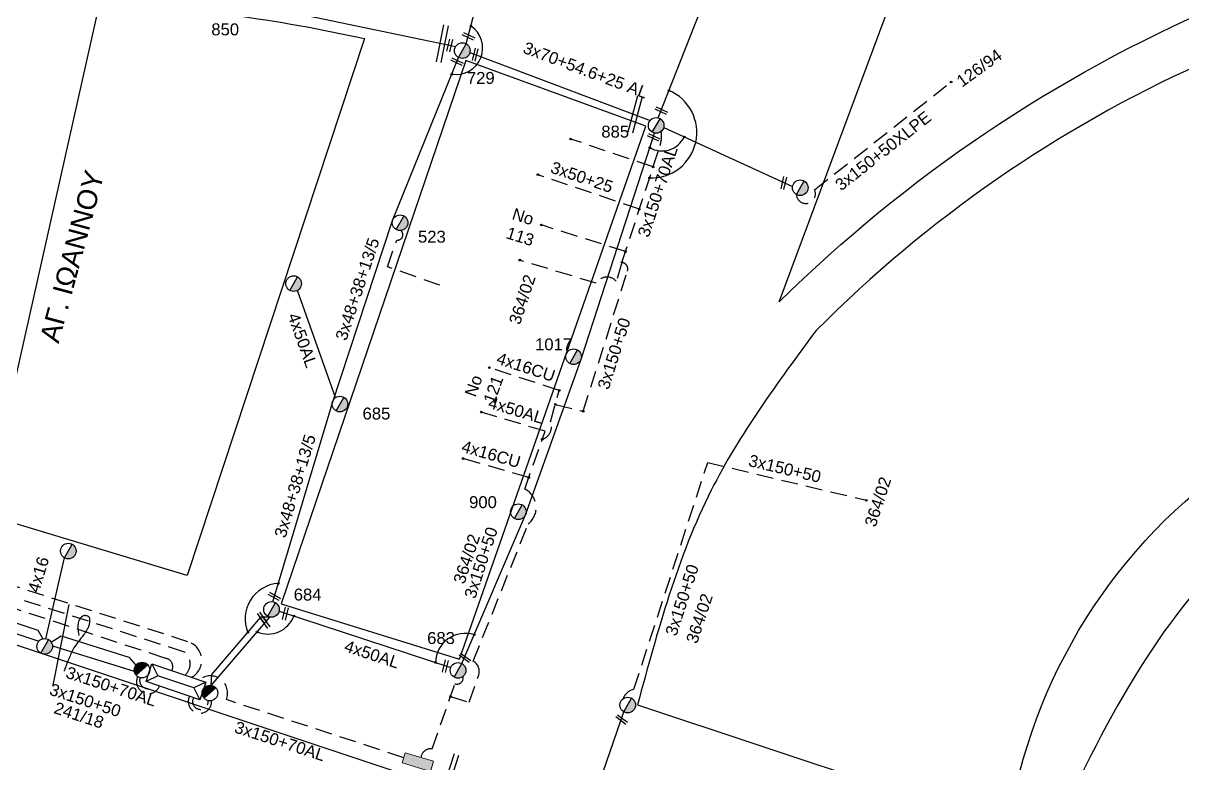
# Model space of a CAD drawing. Header units: millimetres. Extents: x 1091 to 3521, y 1177 to 2968.
# Drawn here: x 1755.6 to 1930.6, y 2208.3 to 2320.1 of the extents above; entities that cross this region are included whole.
import ezdxf
from ezdxf.enums import TextEntityAlignment as Align

# ---------------------------------------------------------------- set-up
doc = ezdxf.new("R2010")
doc.units = ezdxf.units.MM
doc.linetypes.add('DASHED', pattern=[19.05, 12.7, -6.35])
for name, color, linetype, lineweight in [('3x150+50', 7, 'Continuous', 30), ('3x48+38+13_5', 7, 'Continuous', 30), ('3x50+25', 7, 'Continuous', 30), ('4x16CU', 7, 'Continuous', 30), ('LINKBOX 2 ΔΙΕΥΘΥΝΣΕΩΝ', 252, 'Continuous', 18), ('U6-T & U-6', 7, 'Continuous', 18), ('Άγνωστα', 7, 'Continuous', 30), ('Γυμνά εναέρια ΧΤ (3Φ) 4x50AL', 7, 'Continuous', 30), ('Γυμνά εναέρια ΧΤ και ΦΟΠ (3Φ)   4x50+16AL', 7, 'Continuous', 30), ('Εναέρια παροχή ΧΤ 4x16', 7, 'SYN_LINE', 30), ('Καλώδια ΧΤ   3x150+50CU', 7, 'DASHED', 30), ('Καλώδια ΧΤ   3x150+70AL', 7, 'DASHED', 30), ('Συνεστραμμένα ΧΤ   3x70+54.6+25 AL', 7, 'SYN_LINE', 30), ('Υπόγεια καλώδια Παροχών ΧΤ   4x50AL', 7, 'DASHED', 30)]:
    doc.layers.add(name, color=color, linetype=linetype, lineweight=lineweight)
for name, color, linetype in [('TEXT ΚΑΛΩΔΙΩΝ', 7, 'Continuous'), ('ΑΓΝΩΣΤΟ ΕΝΑΕΡΙΟ ΚΑΛΩΔΙΟ', 7, 'Continuous'), ('ΑΓΝΩΣΤΟ ΥΠΟΓΕΙΟ ΚΑΛΩΔΙΟ', 7, 'DASHED'), ('Επιγραφές - Σχήματα', 7, 'Continuous'), ('Μηχανική τομή', 7, 'Continuous'), ('Στύλος ΦΜ', 7, 'Continuous'), ('Στύλος ΦΜ @ 1', 7, 'Continuous'), ('Συνδέσεις', 7, 'Continuous'), ('Τομή', 7, 'Continuous'), ('Υποσταθμός εναέριος 2 στύλων', 7, 'Continuous'), ('Υποσταθμός πόλεως', 7, 'Continuous'), ('Υπόβαθρο ΔΕΗ', 7, 'Continuous')]:
    doc.layers.add(name, color=color, linetype=linetype)
doc.styles.add('arial', font='arial.ttf')
doc.styles.get("Standard").update_dxf_attribs({"font": 'arial.ttf', "height": 1.8})
doc.linetypes.add('SYN_LINE', pattern='A,0.5,-0.0001,["/\\/\\/\\/",Standard,S=0.1,R=0,X=0,Y=-0.05],-0.25', length=0.7501)
doc.dimstyles.new('ISO-25', dxfattribs={"dimtxt": 2.5, "dimasz": 2.5, "dimexe": 1.25, "dimexo": 0.625, "dimtad": 1, "dimtxsty": 'Standard', "dimcen": 2.5, "dimadec": 0, "dimazin": 0, "dimtfac": 1, "dimtmove": 0, "dimatfit": 3, "dimfxl": 1, "dimarcsym": 0})

# ---------------------------------------------------------------- blocks, each defined once
blk = doc.blocks.new('ΥΠΑΡΧΩΝ ΤΣΙΜΕΝΤΕΝΙΟΣ ΣΤΥΛΟΣ')
at = {"layer": 'Στύλος ΦΜ'}
blk.add_hatch(color=7, dxfattribs=at).paths.add_polyline_path([(-1.29, -2.28, 0.574793), (2.62, 0, 0.268822), (1.3, 2.27)])
at = {"layer": 'Στύλος ΦΜ', "color": 7}
blk.add_line((-1.29, -2.28), (1.3, 2.27), dxfattribs=at)
blk.add_circle((0, 0), 2.62, dxfattribs=at)
at = {"layer": 'Στύλος ΦΜ', "flags": 4}
for tag, p in [('ΑΡΙΘΜΟΣ', (-4.68, 8.05)), ('ΤΥΠΟΣ', (-4.91, 3.03))]:
    blk.add_attdef(tag, p, '', height=4, dxfattribs=at)
blk = doc.blocks.new('ΥΠΟΣΤΑΘΜΟΣ ΕΝΑΕΡΙΟΣ ΕΠΙ 2 ΣΤΥΛΩΝ')
at = {"layer": 'Υποσταθμός εναέριος 2 στύλων', "linetype": 'Continuous'}
for points in [[(-11.97, -2.11, 0.574793), (-8.45, -0.07, 0.268822), (-9.64, 1.98)], [(9.68, -2.15, 0.574793), (13.19, -0.1, 0.268822), (12.01, 1.95)]]:
    blk.add_hatch(color=256, dxfattribs=at).paths.add_polyline_path(points)
for p, q in [((-11.97, -2.11), (-9.64, 1.98)), ((9.68, -2.15), (12.01, 1.95))]:
    blk.add_line(p, q, dxfattribs=at)
for centre in [(-10.81, -0.07), (10.84, -0.1)]:
    blk.add_circle(centre, 2.36, dxfattribs=at)
at = {"layer": 'Υποσταθμός πόλεως', "linetype": 'Continuous', "ltscale": 40}
blk.add_lwpolyline([(-8.57, 2.82), (8.57, 2.82), (8.57, -2.82), (-8.57, -2.82)], close=True, dxfattribs=at)
for points in [[(-5.75, 0), (-8.57, 2.82)], [(-8.57, -2.82), (-5.75, 0)], [(-5.75, 0), (5.75, 0)], [(5.75, 0), (8.57, 2.82)], [(8.57, -2.82), (5.75, 0)]]:
    blk.add_lwpolyline(points, dxfattribs=at)
at = {"layer": 'Υποσταθμός εναέριος 2 στύλων', "ltscale": 40, "flags": 1}
for tag, p in [('ΜΕΤΑΣΧΗΜΑΤΙΣΜΟΣ', (14.09, 2.51)), ('ΙΣΧΥΣ', (14.07, -0.28)), ('ΑΡΙΘΜΟΣ', (14.19, -3))]:
    blk.add_attdef(tag, p, '', height=1.8, dxfattribs=at)
blk = doc.blocks.new('LINK BOX 2 ΑΝΑΧΩΡΗΣΕΩΝ')
at = {"layer": 'U6-T & U-6'}
h = blk.add_hatch(color=256, dxfattribs=at)
h.dxf.hatch_style = 1
h.paths.add_polyline_path([(-208.962, 757.056), (-208.962, 756.26), (-206.714, 756.26), (-206.714, 757.056)])
blk.add_lwpolyline([(-206.714, 757.056), (-208.962, 757.056), (-208.962, 756.26), (-206.714, 756.26)], close=True, dxfattribs=at)
blk = doc.blocks.new('_ΣΥΝΔΕΣΗ')
at = {"layer": 'Συνδέσεις', "linetype": 'SYN_LINE', "ltscale": 40}
blk.add_hatch(color=256, dxfattribs=at).paths.add_polyline_path([(0.5, -0.01, 1), (-0.5, -0.01, 1)])
at = {"layer": 'Συνδέσεις'}
blk.add_circle((0, -0.01), 0.5, dxfattribs=at)
blk = doc.blocks.new('ΤΟΜΗ')
at = {"layer": 'Τομή', "ltscale": 40}
for p, q in [((11.33, -0.65), (-11.4, -0.65)), ((11.33, -3.42), (-11.4, -3.42))]:
    blk.add_line(p, q, dxfattribs=at)
blk = doc.blocks.new('ΜΗΧΑΝΙΚΗ ΤΟΜΗ')
at = {"layer": 'Μηχανική τομή', "ltscale": 40}
for p, q in [((-3.79, 1.21), (3.79, 1.21)), ((3.79, -0.34), (-3.79, -0.34))]:
    blk.add_line(p, q, dxfattribs=at)

msp = doc.modelspace()

# ---------------------------------------------------------------- linework, layer by layer
at = {"layer": '3x150+50', "color": 6, "linetype": 'DASHED', "lineweight": -3, "ltscale": 0.2}
msp.add_lwpolyline([(1872.31, 2294.26, 1.222377), (1875.04, 2294.98), (1895.66, 2311.24)], format="xyb", dxfattribs=at)
at = {"layer": '3x150+50', "color": 151, "linetype": 'DASHED', "lineweight": -3, "ltscale": 0.2}
for points in [[(1835.92, 2262.58), (1840.13, 2261.55), (1846.81, 2282.7, 0.462968), (1845.98, 2284.02, 26.651425)], [(1820.1, 2218.49), (1822.89, 2217.65), (1824.33, 2221.63, 0.362926), (1823.53, 2223.84), (1831.81, 2244.53, 0.554543), (1831.3, 2249.81, -1.277085)]]:
    msp.add_lwpolyline(points, format="xyb", dxfattribs=at)
at = {"layer": '3x150+50', "color": 133, "linetype": 'DASHED', "lineweight": -3, "ltscale": 0.2}
msp.add_lwpolyline([(1846.17, 2218.17, -0.268087), (1847.79, 2219.58), (1858.92, 2253.82), (1882.86, 2248.11)], format="xyb", dxfattribs=at)
at = {"layer": '3x150+50', "color": 27, "linetype": 'DASHED', "lineweight": -3, "ltscale": 0.2}
msp.add_arc((1774.5, 2220.74), 1.8, 154.7881, 337.8147, dxfattribs=at)
at = {"layer": '3x150+50', "color": 133, "linetype": 'DASHED', "lineweight": -3, "ltscale": 0.2}
msp.add_arc((1774.45, 2220.95), 1.28, 161.9534, 328.0391, dxfattribs=at)
at = {"layer": '3x150+50', "color": 173, "linetype": 'DASHED', "lineweight": -3, "ltscale": 0.2}
msp.add_arc((1782.27, 2217.73), 1.76, 152.9109, 4.4548, dxfattribs=at)
at = {"layer": '3x150+50', "color": 6, "linetype": 'DASHED', "lineweight": -3, "ltscale": 0.2}
msp.add_arc((1782.34, 2217.73), 1.18, 149.8784, 6.7177, dxfattribs=at)
at = {"layer": '3x48+38+13_5', "color": 173, "lineweight": -3, "ltscale": 0.1}
msp.add_lwpolyline([(1793.27, 2232.8), (1802.22, 2262.66), (1811.35, 2290.32), (1821.3, 2314.94)], dxfattribs=at)
at = {"layer": '3x50+25', "color": 151, "linetype": 'DASHED', "lineweight": -3, "ltscale": 0.2}
msp.add_lwpolyline([(1848.6, 2292.04), (1833.28, 2297.25)], dxfattribs=at)
at = {"layer": '4x16CU', "color": 151, "linetype": 'DASHED', "lineweight": -3, "ltscale": 0.2}
msp.add_lwpolyline([(1833.94, 2257.31, 0.455534), (1835.17, 2259.94), (1836.52, 2264.69), (1825.97, 2268.13)], format="xyb", dxfattribs=at)
msp.add_lwpolyline([(1831.91, 2251.56), (1822.01, 2254.41)], dxfattribs=at)
at = {"layer": 'Άγνωστα', "lineweight": -3}
msp.add_lwpolyline([(1764.03, 2227.7), (1763.93, 2228.3), (1763.89, 2228.81), (1763.89, 2229.23), (1763.94, 2229.57), (1764.01, 2229.84), (1764.1, 2230.06), (1764.2, 2230.23), (1764.3, 2230.37), (1764.39, 2230.47), (1764.47, 2230.56), (1764.55, 2230.63), (1764.62, 2230.68), (1764.68, 2230.71), (1764.75, 2230.73), (1764.81, 2230.74), (1764.88, 2230.75), (1764.95, 2230.75), (1765.02, 2230.74), (1765.1, 2230.73), (1765.17, 2230.72), (1765.25, 2230.69), (1765.32, 2230.67), (1765.38, 2230.63), (1765.44, 2230.59), (1765.49, 2230.53), (1765.53, 2230.47), (1765.56, 2230.41), (1765.59, 2230.33), (1765.61, 2230.25), (1765.62, 2230.17), (1765.63, 2230.08), (1765.64, 2229.98), (1765.63, 2229.88), (1765.63, 2229.78), (1765.62, 2229.67), (1765.6, 2229.56), (1765.57, 2229.44), (1765.54, 2229.32), (1765.5, 2229.19), (1765.46, 2229.06), (1765.4, 2228.92), (1765.33, 2228.78), (1765.25, 2228.64), (1765.17, 2228.48), (1765.07, 2228.32), (1764.95, 2228.15), (1764.83, 2227.97), (1764.69, 2227.78), (1764.54, 2227.57), (1764.37, 2227.36), (1764.2, 2227.13), (1764.03, 2226.91), (1763.86, 2226.68), (1763.69, 2226.46), (1763.53, 2226.24), (1763.39, 2226.02), (1763.26, 2225.82), (1763.14, 2225.62), (1763.03, 2225.43), (1762.93, 2225.24), (1762.84, 2225.05), (1762.75, 2224.85), (1762.67, 2224.64), (1762.58, 2224.43), (1762.48, 2224.2), (1762.39, 2223.96), (1762.29, 2223.72), (1762.2, 2223.49), (1762.12, 2223.26), (1762.03, 2223.05), (1761.96, 2222.87), (1761.9, 2222.71), (1761.86, 2222.59), (1761.82, 2222.49), (1761.79, 2222.43), (1761.78, 2222.38), (1761.77, 2222.36), (1761.76, 2222.34), (1761.76, 2222.34), (1761.76, 2222.34)], dxfattribs=at)
at = {"layer": 'ΑΓΝΩΣΤΟ ΕΝΑΕΡΙΟ ΚΑΛΩΔΙΟ', "color": 85, "linetype": 'SYN_LINE', "lineweight": -3, "ltscale": 13}
for points in [[(1747.78, 2230.23), (1757.96, 2226.84)], [(1760.01, 2226.15), (1772.36, 2222.3)]]:
    msp.add_lwpolyline(points, dxfattribs=at)
at = {"layer": 'ΑΓΝΩΣΤΟ ΕΝΑΕΡΙΟ ΚΑΛΩΔΙΟ', "color": 27, "linetype": 'SYN_LINE', "lineweight": -3, "ltscale": 12}
for points in [[(1748.85, 2231.47), (1757.82, 2228.49)], [(1759.82, 2226.71), (1761.32, 2227.64), (1771.55, 2224.42), (1772.61, 2223.22)]]:
    msp.add_lwpolyline(points, dxfattribs=at)
at = {"layer": 'ΑΓΝΩΣΤΟ ΕΝΑΕΡΙΟ ΚΑΛΩΔΙΟ', "color": 6, "linetype": 'SYN_LINE', "lineweight": -3, "ltscale": 15}
msp.add_lwpolyline([(1783.98, 2220.18), (1792.83, 2230.49)], dxfattribs=at)
at = {"layer": 'ΑΓΝΩΣΤΟ ΕΝΑΕΡΙΟ ΚΑΛΩΔΙΟ', "color": 173, "linetype": 'SYN_LINE', "lineweight": -3, "ltscale": 15}
for points in [[(1784.06, 2221.81), (1791.48, 2230.45)], [(1792.83, 2230.49), (1791.48, 2230.45)], [(1783.98, 2220.18), (1784.06, 2221.81)]]:
    msp.add_lwpolyline(points, dxfattribs=at)
at = {"layer": 'ΑΓΝΩΣΤΟ ΕΝΑΕΡΙΟ ΚΑΛΩΔΙΟ', "color": 27, "linetype": 'SYN_LINE', "lineweight": -3, "ltscale": 15}
msp.add_lwpolyline([(1757.82, 2228.49), (1758.56, 2227.2)], dxfattribs=at)
at = {"layer": 'ΑΓΝΩΣΤΟ ΥΠΟΓΕΙΟ ΚΑΛΩΔΙΟ', "color": 173, "lineweight": -3, "ltscale": 0.2}
msp.add_lwpolyline([(1818.5, 2280.56), (1810.58, 2283.34), (1811.98, 2287.38, 0.76312), (1812.6, 2288.82, -4.162191)], format="xyb", dxfattribs=at)
at = {"layer": 'Γυμνά εναέρια ΧΤ (3Φ) 4x50AL', "color": 173, "lineweight": -3, "ltscale": 0.1}
msp.add_lwpolyline([(1802.76, 2263.6), (1796.99, 2279.78)], dxfattribs=at)
at = {"layer": 'Γυμνά εναέρια ΧΤ (3Φ) 4x50AL', "color": 6, "lineweight": -3, "ltscale": 0.1}
msp.add_lwpolyline([(1794.23, 2231.38), (1820.15, 2222.87)], dxfattribs=at)
at = {"layer": 'Γυμνά εναέρια ΧΤ και ΦΟΠ (3Φ)   4x50+16AL', "color": 151, "lineweight": -3, "ltscale": 0.1}
msp.add_lwpolyline([(1851.45, 2305.82), (1862.59, 2334.2), (1870.13, 2362.29)], dxfattribs=at)
at = {"layer": 'Γυμνά εναέρια ΧΤ και ΦΟΠ (3Φ)   4x50+16AL', "color": 6, "lineweight": -3, "ltscale": 0.1}
msp.add_lwpolyline([(1821.83, 2223.46), (1831.42, 2245.9), (1839.8, 2269.4), (1850.91, 2303.53)], dxfattribs=at)
at = {"layer": 'Γυμνά εναέρια ΧΤ και ΦΟΠ (3Φ)   4x50+16AL', "color": 151, "linetype": 'DASHED', "lineweight": -3, "ltscale": 0.2}
for points in [[(1850.68, 2298.42), (1838.24, 2302.63)], [(1846.51, 2285.65), (1833.81, 2289.66)]]:
    msp.add_lwpolyline(points, dxfattribs=at)
msp.add_lwpolyline([(1845.98, 2284.02), (1845.12, 2281.16, 0.513107), (1842.09, 2280.86), (1830.56, 2284.35)], format="xyb", dxfattribs=at)
at = {"layer": 'Εναέρια παροχή ΧΤ 4x16', "color": 27, "lineweight": -3, "ltscale": 15}
msp.add_lwpolyline([(1759.03, 2227.21), (1761.83, 2239.42)], dxfattribs=at)
at = {"layer": 'Καλώδια ΧΤ   3x150+50CU', "lineweight": -3, "ltscale": 0.2}
msp.add_lwpolyline([(1781.01, 2221.4, 0.667836), (1780.47, 2226.77), (1743.05, 2238.75), (1742.35, 2235.01), (1730.74, 2239.06), (1726.61, 2249.58), (1721.37, 2251.35, -0.444153), (1718.43, 2252.34), (1698.9, 2258.91), (1703.9, 2273.76)], format="xyb", dxfattribs=at)
at = {"layer": 'Καλώδια ΧΤ   3x150+70AL', "color": 173, "linetype": 'Continuous', "lineweight": -3, "ltscale": 0.2}
msp.add_lwpolyline([(1822.47, 2316.99), (1830.57, 2347.86), (1841.52, 2375.54)], dxfattribs=at)
at = {"layer": 'Καλώδια ΧΤ   3x150+70AL', "color": 151, "lineweight": -3, "ltscale": 0.2}
msp.add_lwpolyline([(1845.98, 2284.02), (1851.73, 2301.64, 0.119402), (1851.9, 2303.78, -2.179758)], format="xyb", dxfattribs=at)
msp.add_lwpolyline([(1831.3, 2249.81), (1834.37, 2258.53)], dxfattribs=at)
at = {"layer": 'Καλώδια ΧΤ   3x150+70AL', "color": 2, "lineweight": -3, "ltscale": 0.2}
msp.add_lwpolyline([(1780.03, 2221.73, 0.461142), (1779.97, 2225.2), (1744.32, 2236.61)], format="xyb", dxfattribs=at)
at = {"layer": 'Καλώδια ΧΤ   3x150+70AL', "color": 5, "lineweight": -3, "ltscale": 0.2}
msp.add_lwpolyline([(1778.04, 2222.4, 0.53355), (1777, 2224.27), (1749.42, 2233.38, 0.585736), (1746.97, 2231.14, -3.34799)], format="xyb", dxfattribs=at)
at = {"layer": 'Καλώδια ΧΤ   3x150+70AL', "color": 151, "linetype": 'DASHED', "lineweight": -3, "ltscale": 0.2}
for points in [[(1813.03, 2209.26), (1786.26, 2218.02, 0.784223), (1782.19, 2221, -3.794289)], [(1815.64, 2209.3, -0.41474), (1817.32, 2210.6), (1820.77, 2220.41, 0.580876), (1822, 2221.53, -1.690075)]]:
    msp.add_lwpolyline(points, format="xyb", dxfattribs=at)
at = {"layer": 'Συνεστραμμένα ΧΤ   3x70+54.6+25 AL', "color": 5, "lineweight": -3, "ltscale": 15}
msp.add_lwpolyline([(1756.05, 2325.49), (1787.29, 2323.66), (1820.88, 2316.59)], dxfattribs=at)
at = {"layer": 'Συνεστραμμένα ΧΤ   3x70+54.6+25 AL', "color": 173, "lineweight": -3, "ltscale": 15}
msp.add_lwpolyline([(1823.03, 2315.69), (1850.25, 2305.45)], dxfattribs=at)
at = {"layer": 'Συνεστραμμένα ΧΤ   3x70+54.6+25 AL', "color": 6, "lineweight": -3, "ltscale": 15}
msp.add_lwpolyline([(1852.28, 2304.37), (1871.73, 2295.46)], dxfattribs=at)
at = {"layer": 'Συνεστραμμένα ΧΤ   3x70+54.6+25 AL', "color": 133, "lineweight": -3, "ltscale": 15}
msp.add_lwpolyline([(1841.65, 2202.73), (1846.27, 2216.19)], dxfattribs=at)
at = {"layer": 'Υπόβαθρο ΔΕΗ', "lineweight": -3, "ltscale": 0.1}
for points in [[(1869.72, 2278.05), (1941.85, 2471.85, -0.509399), (1963.04, 2477.76, -0.838576)], [(1869.72, 2278.05, -0.188423), (2014.01, 2340.24, -0.195348), (2018.65, 2432.47), (1963.04, 2477.76)], [(1848.32, 2217.24), (1904.3, 2198.6, -0.209397), (1939.43, 2254.52, -3.29048)]]:
    msp.add_lwpolyline(points, format="xyb", dxfattribs=at)
msp.add_lwpolyline([(1780.35, 2236.77), (1749.79, 2245.96), (1767.14, 2323.19, -0.041847), (1807.12, 2317.79)], format="xyb", close=True, dxfattribs=at)
for points in [[(1794.56, 2232.48), (1821.46, 2224.11), (1849.58, 2304.55), (1822.43, 2314.49)], [(1768.63, 2069.01), (1757.17, 2074.2), (1757.92, 2158.77), (1746.64, 2228.92), (1814.88, 2206.16)]]:
    msp.add_lwpolyline(points, close=True, dxfattribs=at)
msp.add_arc((2013.53, 2136.23), 194.98, 93.5457, 135.1523, dxfattribs=at)
at = {"layer": 'Υπόβαθρο ΔΕΗ', "lineweight": -3}
for centre, radius, start, end in [((1820.96, 2316.36), 3.99, 260.2742, 56.2724), ((1850.4, 2303.62), 6.87, 267.7849, 67.1301), ((1852.02, 2304.61), 3.76, 240.8428, 333.5911), ((1794.46, 2230.23), 5.35, 93.9558, 202.5633), ((1792.55, 2232.05), 4.13, 246.7221, 340.2766), ((1822.34, 2223.52), 4.51, 72.4752, 178.6459)]:
    msp.add_arc(centre, radius, start, end, dxfattribs=at)
at = {"layer": 'Υπόβαθρο ΔΕΗ', "lineweight": -3, "ltscale": 0.1}
for points in [[(1875.29, 2273.74), (1859.46, 2249.63), (1848.32, 2217.24)], [(2059.63, 2265.89), (2011.52, 2270.75), (1968.67, 2258.19), (1939.62, 2241.49), (1910.73, 2197.33)]]:
    msp.add_spline(points, degree=3, dxfattribs=at)
at = {"layer": 'Υπόγεια καλώδια Παροχών ΧΤ   4x50AL', "color": 151, "lineweight": -3, "ltscale": 0.2}
msp.add_lwpolyline([(1834.37, 2258.53), (1824.74, 2261.42)], dxfattribs=at)

# ---------------------------------------------------------------- block references
at = {"layer": 'LINKBOX 2 ΔΙΕΥΘΥΝΣΕΩΝ', "lineweight": -3, "ltscale": 0.2, "xscale": 2, "yscale": 2, "zscale": 2, "rotation": 343.1762650804085}
msp.add_blockref('LINK BOX 2 ΑΝΑΧΩΡΗΣΕΩΝ', (1775.06, 639.75), dxfattribs=at)
at = {"layer": 'Μηχανική τομή', "lineweight": -3}
for p, xscale, yscale, zscale, rotation in [((1819.86, 2316.78), 0.2499999999999675, 0.2499999999999675, 0.2499999999999675, 256.5930682887867), ((1822.77, 2318.01), 0.2499999999999674, 0.2499999999999674, 0.2499999999999674, 334.8994567979861), ((1823.72, 2315.38), 0.2499999999999675, 0.2499999999999675, 0.2499999999999675, 256.5930682887867), ((1821.03, 2314.19), 0.2499999999999674, 0.2499999999999674, 0.2499999999999674, 334.8994567979861), ((1851.88, 2306.82), 0.2499999999999674, 0.2499999999999674, 0.2499999999999674, 334.8994567979861), ((1850.71, 2302.81), 0.2499999999999674, 0.2499999999999674, 0.2499999999999674, 334.8994567979861), ((1870.29, 2296.03), 0.2499999999999675, 0.2499999999999675, 0.2499999999999675, 256.5930682887867), ((1793.44, 2233.51), 0.2499999999999675, 0.2499999999999675, 0.2499999999999675, 329.9036393544238), ((1795.06, 2231.02), 0.2499999999999675, 0.2499999999999675, 0.2499999999999675, 256.5930682887867), ((1791.58, 2230.29), 0.2499999999999675, 0.2499999999999675, 0.2499999999999675, 305.3850282216504), ((1792.03, 2229.59), 0.2499999999999675, 0.2499999999999675, 0.2499999999999675, 306.2799824204445), ((1822.2, 2224.24), 0.2499999999999675, 0.2499999999999675, 0.2499999999999675, 323.7914096403806), ((1819.21, 2223.09), 0.2499999999999675, 0.2499999999999675, 0.2499999999999675, 256.5930682887867), ((1845.87, 2214.92), 0.2499999999999675, 0.2499999999999675, 0.2499999999999675, 323.7914096403806)]:
    msp.add_blockref('ΜΗΧΑΝΙΚΗ ΤΟΜΗ', p, dxfattribs=dict(at, xscale=xscale, yscale=yscale, zscale=zscale, rotation=rotation))
at = {"layer": 'Στύλος ΦΜ @ 1', "lineweight": -3, "ltscale": 40}
ref = msp.add_blockref('ΥΠΑΡΧΩΝ ΤΣΙΜΕΝΤΕΝΙΟΣ ΣΤΥΛΟΣ', (1787.33, 2322.48), dxfattribs=dict(at, xscale=0.4499999999998181, yscale=0.4499999999998181, zscale=0.4499999999998181))
ref.add_attrib('ΤΥΠΟΣ', '850', (1783.99, 2318.28), dxfattribs={"layer": 'Στύλος ΦΜ', "height": 1.8, "flags": 4})
ref = msp.add_blockref('ΥΠΑΡΧΩΝ ΤΣΙΜΕΝΤΕΝΙΟΣ ΣΤΥΛΟΣ', (1821.88, 2315.97), dxfattribs=dict(at, xscale=0.4499999999998181, yscale=0.4499999999998181, zscale=0.4499999999998181))
ref.add_attrib('ΤΥΠΟΣ', '729', (1822.57, 2310.95), dxfattribs={"layer": 'Στύλος ΦΜ', "height": 1.8, "flags": 4})
ref = msp.add_blockref('ΥΠΑΡΧΩΝ ΤΣΙΜΕΝΤΕΝΙΟΣ ΣΤΥΛΟΣ', (1851.14, 2304.68), dxfattribs=dict(at, xscale=0.4499999999998181, yscale=0.4499999999998181, zscale=0.4499999999998181))
ref.add_attrib('ΤΥΠΟΣ', '885', (1842.86, 2302.85), dxfattribs={"layer": 'Στύλος ΦΜ', "height": 1.8, "flags": 4})
at = {"layer": 'Στύλος ΦΜ @ 1', "lineweight": -3, "ltscale": 40, "xscale": 0.4499999999998181, "yscale": 0.4499999999998181, "zscale": 0.4499999999998181}
for p in [(1872.89, 2295.28), (1796.42, 2280.81), (1762.41, 2240.44), (1758.84, 2226.05), (1846.85, 2217.21)]:
    msp.add_blockref('ΥΠΑΡΧΩΝ ΤΣΙΜΕΝΤΕΝΙΟΣ ΣΤΥΛΟΣ', p, dxfattribs=at)
at = {"layer": 'Στύλος ΦΜ @ 1', "lineweight": -3, "ltscale": 40}
ref = msp.add_blockref('ΥΠΑΡΧΩΝ ΤΣΙΜΕΝΤΕΝΙΟΣ ΣΤΥΛΟΣ', (1812.48, 2289.99), dxfattribs=dict(at, xscale=0.4499999999998181, yscale=0.4499999999998181, zscale=0.4499999999998181))
ref.add_attrib('ΤΥΠΟΣ', '523', (1815.19, 2286.99), dxfattribs={"layer": 'Στύλος ΦΜ', "height": 1.8, "flags": 4})
ref = msp.add_blockref('ΥΠΑΡΧΩΝ ΤΣΙΜΕΝΤΕΝΙΟΣ ΣΤΥΛΟΣ', (1838.68, 2269.77), dxfattribs=dict(at, xscale=0.4499999999998181, yscale=0.4499999999998181, zscale=0.4499999999998181))
ref.add_attrib('ΤΥΠΟΣ', '1017', (1832.86, 2270.74), dxfattribs={"layer": 'Στύλος ΦΜ', "height": 1.8, "flags": 4})
ref = msp.add_blockref('ΥΠΑΡΧΩΝ ΤΣΙΜΕΝΤΕΝΙΟΣ ΣΤΥΛΟΣ', (1803.4, 2262.62), dxfattribs=dict(at, xscale=0.4499999999998181, yscale=0.4499999999998181, zscale=0.4499999999998181))
ref.add_attrib('ΤΥΠΟΣ', '685', (1806.82, 2260.3), dxfattribs={"layer": 'Στύλος ΦΜ', "height": 1.8, "flags": 4})
ref = msp.add_blockref('ΥΠΑΡΧΩΝ ΤΣΙΜΕΝΤΕΝΙΟΣ ΣΤΥΛΟΣ', (1830.34, 2246.38), dxfattribs=dict(at, xscale=0.4499999999998181, yscale=0.4499999999998181, zscale=0.4499999999998181))
ref.add_attrib('ΤΥΠΟΣ', '900', (1822.9, 2246.93), dxfattribs={"layer": 'Στύλος ΦΜ', "height": 1.8, "flags": 4})
ref = msp.add_blockref('ΥΠΑΡΧΩΝ ΤΣΙΜΕΝΤΕΝΙΟΣ ΣΤΥΛΟΣ', (1793.08, 2231.64), dxfattribs=dict(at, xscale=0.4499999999998181, yscale=0.4499999999998181, zscale=0.4499999999998181))
ref.add_attrib('ΤΥΠΟΣ', '684', (1796.43, 2232.98), dxfattribs={"layer": 'Στύλος ΦΜ', "height": 1.8, "flags": 4})
ref = msp.add_blockref('ΥΠΑΡΧΩΝ ΤΣΙΜΕΝΤΕΝΙΟΣ ΣΤΥΛΟΣ', (1821.24, 2222.44), dxfattribs=dict(at, xscale=0.4499999999998181, yscale=0.4499999999998181, zscale=0.4499999999998181))
ref.add_attrib('ΤΥΠΟΣ', '683', (1816.57, 2226.42), dxfattribs={"layer": 'Στύλος ΦΜ', "height": 1.8, "flags": 4})
at = {"layer": 'Συνδέσεις', "lineweight": -3, "xscale": 0.25, "yscale": 0.25, "zscale": 0.25}
for p in [(1823.18, 2319.68), (1820.29, 2312.42), (1895.66, 2311.24), (1853.07, 2309.95), (1838.24, 2302.63), (1855.39, 2302.94), (1850.19, 2301.33), (1850.68, 2298.42), (1833.28, 2297.26), (1850.14, 2296.75), (1848.6, 2292.04), (1833.81, 2289.66), (1830.57, 2284.36), (1846.51, 2285.65), (1845.98, 2284.02), (1825.97, 2268.13), (1836.52, 2264.69), (1824.74, 2261.42), (1835.92, 2262.58), (1840.13, 2261.55), (1833.94, 2257.31), (1822.01, 2254.41), (1831.91, 2251.56), (1882.86, 2248.11), (1794.1, 2235.56), (1796.44, 2230.65), (1789.53, 2228.18), (1790.91, 2228.25), (1823.69, 2227.82), (1817.83, 2223.63), (1820.1, 2218.49)]:
    msp.add_blockref('_ΣΥΝΔΕΣΗ', p, dxfattribs=at)
at = {"layer": 'Τομή', "lineweight": -3}
for p, xscale, yscale, zscale, rotation in [((1818.33, 2317.12), 0.2499999999999999, 0.2499999999999999, 0.2499999999999999, 78.76797796860903), ((1847.45, 2306.47), 0.2499999999999998, 0.2499999999999998, 0.2499999999999998, 75.11873770646042), ((1819.61, 2207.18), 0.2499999999999998, 0.2499999999999998, 0.2499999999999998, 72.12094885881501)]:
    msp.add_blockref('ΤΟΜΗ', p, dxfattribs=dict(at, xscale=xscale, yscale=yscale, zscale=zscale, rotation=rotation))
at = {"layer": 'Υποσταθμός εναέριος 2 στύλων', "lineweight": -3, "xscale": 0.4999999999999996, "yscale": 0.4999999999999996, "zscale": 0.4999999999999996, "rotation": 161.4043236657698}
msp.add_blockref('ΥΠΟΣΤΑΘΜΟΣ ΕΝΑΕΡΙΟΣ ΕΠΙ 2 ΣΤΥΛΩΝ', (1778.65, 2220.71), dxfattribs=at)

# ---------------------------------------------------------------- texts
at = {"lineweight": -3, "ltscale": 40, "insert": (1758.04, 2272.45), "char_height": 3, "width": 64.8866, "attachment_point": 1, "rotation": 74.9197, "style": 'arial'}
msp.add_mtext('ΑΓ. ΙΩΑΝΝΟΥ', dxfattribs=at)
at = {"layer": 'TEXT ΚΑΛΩΔΙΩΝ', "lineweight": -3, "ltscale": 0.1, "style": 'arial'}
for s, rotation, p in [(' 3x70+54.6+25 AL', 339.3724, (1840.17, 2313.16)), ('3x150+50XLPE', 38.2508, (1885.39, 2300.85)), ('3x150+70AL', 71.9074, (1851.36, 2294.7)), ('3x50+25', 341.2005, (1839.94, 2296.89)), ('3x48+38+13/5', 71.738, (1806.04, 2279.99)), (' 4x50AL', 289.6055, (1797.64, 2272.6)), ('3x150+50', 72.4843, (1844.77, 2270.26)), ('4x16CU', 341.9221, (1831.49, 2268.22)), (' 4x50AL', 343.3054, (1829.66, 2261.82)), ('3x48+38+13/5', 73.3106, (1796.63, 2250.27)), ('4x16CU', 343.9492, (1826.23, 2255.07)), ('3x150+50', 346.5672, (1870.57, 2252.89)), ('3x150+50', 71.9896, (1824.69, 2238.69)), ('4x16', 73.3106, (1757.89, 2236.91)), ('3x150+50', 71.9896, (1855.04, 2233.06)), (' 4x50AL', 341.8144, (1807.91, 2224.99)), ('3x150+70AL', 341.8698, (1768.9, 2220.02)), ('3x150+50', 341.8698, (1764.97, 2217.94)), ('241/18', 341.8698, (1764.02, 2215.68)), ('3x150+70AL', 341.8698, (1794.36, 2211.76))]:
    msp.add_text(s, height=1.8, rotation=rotation, dxfattribs=at).set_placement(p, align=Align.MIDDLE_CENTER)
at = {"layer": 'Άγνωστα', "color": 7, "lineweight": -3, "char_height": 1.8, "attachment_point": 1}
for s, insert, rotation in [('126/94', (1896.25, 2311.83), 35.8615), ('364/02', (1828.86, 2275.05), 71.7334), ('364/02', (1882.54, 2244.52), 71.7334), ('364/02', (1820.47, 2235.9), 71.7334), ('364/02', (1855.6, 2226.91), 71.7334)]:
    msp.add_mtext_dynamic_manual_height_columns(s, width=1.8, gutter_width=2.31, heights=[1.06], dxfattribs=dict(at, insert=insert, rotation=rotation))
at = {"layer": 'Άγνωστα', "color": 7, "lineweight": -3}
note = msp.add_mtext_dynamic_manual_height_columns('No ', width=1.8, gutter_width=2.31, heights=[1.06, 0], dxfattribs=dict(at, insert=(1825.86, 2293.5), char_height=1.8, attachment_point=1, rotation=342.6634))
for column, words in zip(note.columns.linked_columns, ['113']):
    column.text = words
note = msp.add_mtext_dynamic_manual_height_columns('No ', width=1.8, gutter_width=2.31, heights=[1.06, 0], dxfattribs=dict(at, insert=(1820.78, 2260.31), char_height=1.8, attachment_point=1, rotation=70.1955))
for column, words in zip(note.columns.linked_columns, ['121']):
    column.text = words

# ---------------------------------------------------------------- leaders
at = {"layer": 'Επιγραφές - Σχήματα', "ltscale": 40}
msp.add_leader([(1762.51, 2232.36), (1760.05, 2220.21)], dimstyle='ISO-25', override={"dimasz": 0.5, "dimtad": 0}, dxfattribs=at)

doc.saveas('drawing.dxf')
